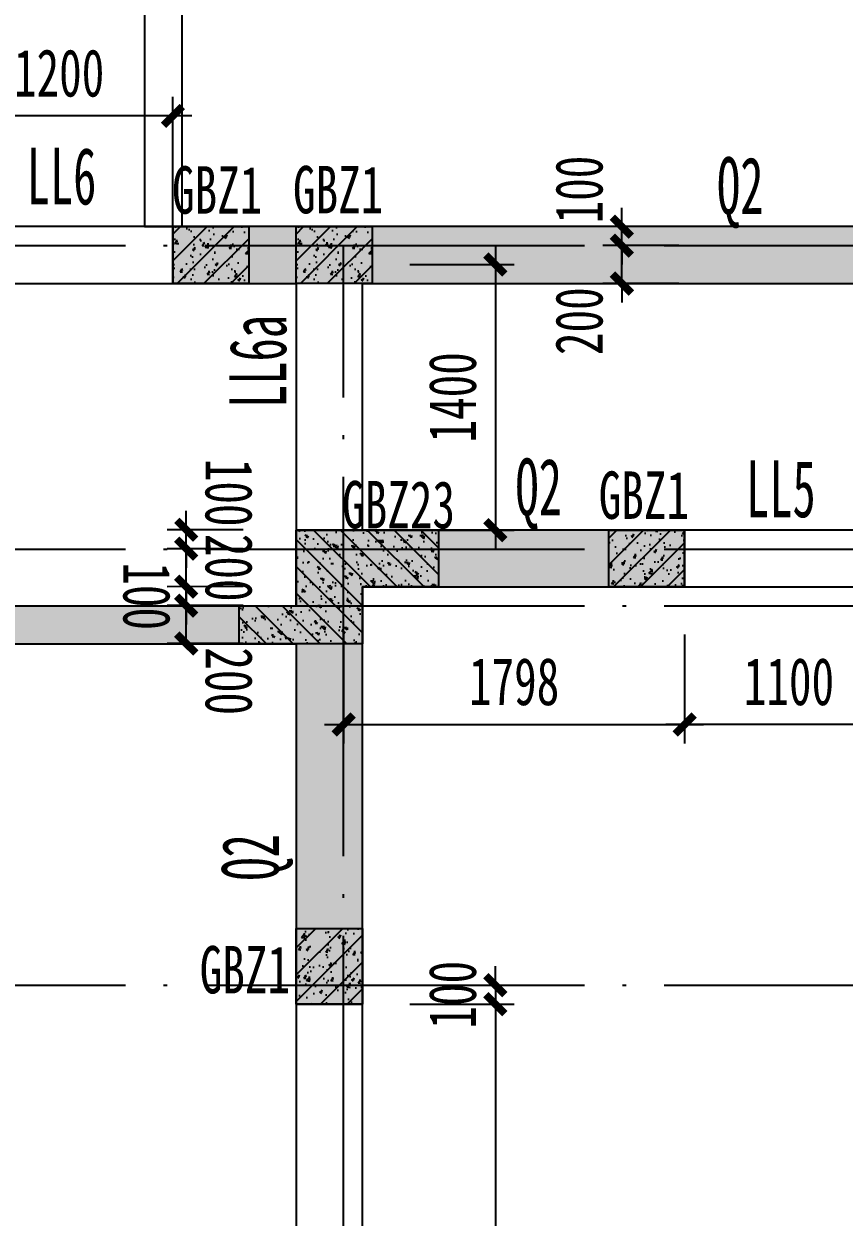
# Model space of a CAD drawing. Extents: x -3200781797 to -8106663, y 494714 to 1244925.
# Drawn here: x -8148036 to -8143711, y 525017 to 531309 of the extents above; entities that cross this region are included whole.
import ezdxf

# ---------------------------------------------------------------- set-up
doc = ezdxf.new("R2010")
doc.units = 0
doc.header["$LTSCALE"] = 1000
doc.header["$MEASUREMENT"] = 0
for name, pattern in [('3#-轴线$0$DOTE', [2.42, 2, -0.2, 0.02, -0.2]), ('3#4#5#模板$0$CONTINOUS', [0]), ('DASH', [0.35, 0.25, -0.1])]:
    doc.linetypes.add(name, pattern=pattern)
doc.layers.get('Defpoints').update_dxf_attribs({"color": 30, "linetype": 'DASH'})
for name, color, linetype in [('3#-B1$0$S-SLAB-HOLE', 5, 'Continuous'), ('3#-B1$0$S-WALL', 40, 'Continuous'), ('3#-B1$0$S-WALL-BEAM', 120, 'Continuous'), ('3#-B1$0$S-WALL-HATC', 253, 'Continuous'), ('3#-轴线$0$A-ANNO-DOTE', 10, '3#-轴线$0$DOTE'), ('3#4#5#模板$0$S-ANNO-TEXT', 7, 'Continuous'), ('3#4#5#模板$0$S-WALL-COLU', 252, '3#4#5#模板$0$CONTINOUS'), ('3#4#5#模板$0$S-WALL-COLU-HATC', 16, 'Continuous'), ('DIM', 3, 'Continuous'), ('S-PC-FQ-WYQ', 4, 'Continuous'), ('S-WALL-BEAM-TEXT', 2, 'Continuous'), ('S-WALL-COLU-TEXT', 2, 'Continuous'), ('S-WALL-DIMS', 50, 'Continuous')]:
    doc.layers.add(name, color=color, linetype=linetype)
doc.layers.add('WALL-TEXT', color=2, linetype='Continuous', lineweight=25)
doc.styles.add('TSSD_Dimension', font='', dxfattribs={"width": 0.7})
doc.styles.add('楷体', font='', dxfattribs={"width": 0.6})
doc.styles.add('楷体GB312', font='', dxfattribs={"width": 0.8})
doc.styles.get('TSSD_Dimension').set_extended_font_data('KaiTi_GB2312')
doc.styles.get('楷体').set_extended_font_data('KaiTi_GB2312')
doc.styles.get('楷体GB312').set_extended_font_data('楷体_GB2312')
doc.dimstyles.new('TSSD_100_100', dxfattribs={"dimtxt": 250, "dimasz": 100, "dimexe": 100, "dimexo": 250, "dimgap": 100, "dimtad": 1, "dimdec": 0, "dimzin": 0, "dimdsep": 46, "dimtxsty": 'TSSD_Dimension', "dimblk": 'ARCHTICK', "dimcen": 0, "dimdle": 100, "dimclrt": 7, "dimadec": 0, "dimazin": 0, "dimtfac": 1, "dimtdec": 0, "dimtix": 1, "dimtmove": 2, "dimatfit": 3, "dimfxl": 1, "dimtolj": 1, "dimtzin": 0, "dimarcsym": 0})
doc.dimstyles.new('TSSD_100_100$0', dxfattribs={"dimtxt": 250, "dimasz": 100, "dimexe": 100, "dimexo": 0, "dimgap": 100, "dimtad": 1, "dimdec": 0, "dimzin": 0, "dimdsep": 46, "dimtxsty": 'TSSD_Dimension', "dimblk1": 'ARCHTICK', "dimblk2": 'ARCHTICK', "dimsah": 1, "dimcen": 0, "dimclrt": 7, "dimadec": 0, "dimazin": 0, "dimtfac": 1, "dimtdec": 0, "dimtix": 1, "dimtmove": 2, "dimatfit": 3, "dimldrblk": 'ARCHTICK', "dimfxl": 300, "dimfxlon": 1, "dimtvp": 0.7, "dimtolj": 1, "dimtzin": 0, "dimarcsym": 0})

# ---------------------------------------------------------------- blocks, each defined once
blk = doc.blocks.new('q1')
at = {"layer": 'WALL-TEXT', "style": '楷体', "width": 0.6}
for p in [(-8141664.8, 466856.5), (-8142727.6, 465267.5)]:
    blk.add_text('Q2', height=300, dxfattribs=at).set_placement(p)
blk.add_text('Q2', height=300, rotation=89.99992, dxfattribs=at).set_placement((-8143975, 463341.6))
blk = doc.blocks.new('_ArchTick')
at = {"color": 0, "linetype": 'ByBlock', "const_width": 0.4}
blk.add_lwpolyline([(-0.5, -0.5), (0.5, 0.5)], dxfattribs=at)
blk = doc.blocks.new('*D315')
at = {"layer": 'Defpoints', "color": 0, "transparency": 16777216}
for p in [(-8146250.4, 526239.4), (-8146250.4, 526139.4), (-8145550.4, 526139.4)]:
    blk.add_point(p, dxfattribs=at)
at = {"layer": 'S-WALL-DIMS', "color": 0, "lineweight": -2, "transparency": 16777216}
for p, q in [((-8145550.4, 526239.4), (-8145550.4, 526339.4)), ((-8146000.4, 526239.4), (-8145450.4, 526239.4)), ((-8145550.4, 526239.4), (-8145550.4, 526139.4)), ((-8146000.4, 526139.4), (-8145450.4, 526139.4)), ((-8145550.4, 526139.4), (-8145550.4, 526039.4))]:
    blk.add_line(p, q, dxfattribs=at)
at = {"layer": 'S-WALL-DIMS', "color": 0, "lineweight": -2, "transparency": 16777216, "xscale": 100, "yscale": 100, "zscale": 100}
for p, rotation in [((-8145550.4, 526239.4), 270), ((-8145550.4, 526139.4), 90)]:
    blk.add_blockref('_ArchTick', p, dxfattribs=dict(at, rotation=rotation))
at = {"layer": 'S-WALL-DIMS', "color": 7, "transparency": 16777216, "insert": (-8145775.4, 526189.4), "char_height": 250, "attachment_point": 5, "rotation": 90, "style": 'TSSD_Dimension'}
blk.add_mtext('\\A1;100', dxfattribs=at)
blk = doc.blocks.new('*D316')
at = {"layer": 'Defpoints', "color": 0, "transparency": 16777216}
for p in [(-8146350.4, 528339.4), (-8144552.3, 528339.4), (-8144552.3, 527614.4)]:
    blk.add_point(p, dxfattribs=at)
at = {"layer": 'S-WALL-DIMS', "color": 0, "lineweight": -2, "transparency": 16777216}
for p, q in [((-8146350.4, 528089.4), (-8146350.4, 527514.4)), ((-8144552.3, 528089.4), (-8144552.3, 527514.4)), ((-8146450.4, 527614.4), (-8144452.3, 527614.4))]:
    blk.add_line(p, q, dxfattribs=at)
at = {"layer": 'S-WALL-DIMS', "color": 0, "lineweight": -2, "transparency": 16777216, "xscale": 100, "yscale": 100, "zscale": 100, "rotation": 180}
blk.add_blockref('_ArchTick', (-8146350.4, 527614.4), dxfattribs=at)
at = {"layer": 'S-WALL-DIMS', "color": 0, "lineweight": -2, "transparency": 16777216, "xscale": 100, "yscale": 100, "zscale": 100}
blk.add_blockref('_ArchTick', (-8144552.3, 527614.4), dxfattribs=at)
at = {"layer": 'S-WALL-DIMS', "color": 7, "transparency": 16777216, "insert": (-8145451.4, 527839.4), "char_height": 250, "attachment_point": 5, "style": 'TSSD_Dimension'}
blk.add_mtext('\\A1;1798', dxfattribs=at)
blk = doc.blocks.new('*D218')
at = {"layer": 'Defpoints', "color": 0, "transparency": 16777216}
for p in [(-8144552.3, 528339.4), (-8143452.3, 528339.4), (-8144552.3, 527614.4)]:
    blk.add_point(p, dxfattribs=at)
at = {"layer": 'S-WALL-DIMS', "color": 0, "lineweight": -2, "transparency": 16777216}
for p, q in [((-8144552.3, 528089.4), (-8144552.3, 527514.4)), ((-8143452.3, 528089.4), (-8143452.3, 527514.4)), ((-8143352.3, 527614.4), (-8144652.3, 527614.4))]:
    blk.add_line(p, q, dxfattribs=at)
at = {"layer": 'S-WALL-DIMS', "color": 0, "lineweight": -2, "transparency": 16777216, "xscale": 100, "yscale": 100, "zscale": 100, "rotation": 180}
blk.add_blockref('_ArchTick', (-8144552.3, 527614.4), dxfattribs=at)
at = {"layer": 'S-WALL-DIMS', "color": 0, "lineweight": -2, "transparency": 16777216, "xscale": 100, "yscale": 100, "zscale": 100}
blk.add_blockref('_ArchTick', (-8143452.3, 527614.4), dxfattribs=at)
at = {"layer": 'S-WALL-DIMS', "color": 7, "transparency": 16777216, "insert": (-8144002.3, 527839.4), "char_height": 250, "attachment_point": 5, "style": 'TSSD_Dimension'}
blk.add_mtext('\\A1;1100', dxfattribs=at)
blk = doc.blocks.new('*D198')
at = {"layer": 'Defpoints', "color": 0, "transparency": 16777216}
for p in [(-8146250.4, 526139.4), (-8146250.4, 523339.4), (-8145550.4, 523339.4)]:
    blk.add_point(p, dxfattribs=at)
at = {"layer": 'S-WALL-DIMS', "color": 0, "lineweight": -2, "transparency": 16777216}
for p, q in [((-8145550.4, 526239.4), (-8145550.4, 523239.4)), ((-8146000.4, 526139.4), (-8145450.4, 526139.4)), ((-8146000.4, 523339.4), (-8145450.4, 523339.4))]:
    blk.add_line(p, q, dxfattribs=at)
at = {"layer": 'S-WALL-DIMS', "color": 0, "lineweight": -2, "transparency": 16777216, "xscale": 100, "yscale": 100, "zscale": 100}
for p, rotation in [((-8145550.4, 526139.4), 90), ((-8145550.4, 523339.4), 270)]:
    blk.add_blockref('_ArchTick', p, dxfattribs=dict(at, rotation=rotation))
at = {"layer": 'S-WALL-DIMS', "color": 7, "transparency": 16777216, "insert": (-8145775.4, 524739.4), "char_height": 250, "attachment_point": 5, "rotation": 90, "style": 'TSSD_Dimension'}
blk.add_mtext('\\A1;2800', dxfattribs=at)
blk = doc.blocks.new('*D202')
at = {"layer": 'Defpoints', "color": 0, "transparency": 16777216}
for p in [(-8146250.4, 530039.4), (-8146250.4, 528639.4), (-8145550.4, 528639.4)]:
    blk.add_point(p, dxfattribs=at)
at = {"layer": 'S-WALL-DIMS', "color": 0, "lineweight": -2, "transparency": 16777216}
for p, q in [((-8145550.4, 530139.4), (-8145550.4, 528539.4)), ((-8146000.4, 530039.4), (-8145450.4, 530039.4)), ((-8146000.4, 528639.4), (-8145450.4, 528639.4))]:
    blk.add_line(p, q, dxfattribs=at)
at = {"layer": 'S-WALL-DIMS', "color": 0, "lineweight": -2, "transparency": 16777216, "xscale": 100, "yscale": 100, "zscale": 100}
for p, rotation in [((-8145550.4, 530039.4), 90), ((-8145550.4, 528639.4), 270)]:
    blk.add_blockref('_ArchTick', p, dxfattribs=dict(at, rotation=rotation))
at = {"layer": 'S-WALL-DIMS', "color": 7, "transparency": 16777216, "insert": (-8145775.4, 529339.4), "char_height": 250, "attachment_point": 5, "rotation": 90, "style": 'TSSD_Dimension'}
blk.add_mtext('\\A1;1400', dxfattribs=at)
blk = doc.blocks.new('*D560')
at = {"layer": 'Defpoints', "color": 0, "transparency": 16777216}
for p in [(-8148450.4, 530823.4), (-8148450.4, 530239.4), (-8147250.4, 529939.4)]:
    blk.add_point(p, dxfattribs=at)
at = {"layer": 'DIM', "color": 0, "lineweight": -2, "transparency": 16777216}
for p, q in [((-8148450.4, 530489.4), (-8148450.4, 530923.4)), ((-8147250.4, 530189.4), (-8147250.4, 530923.4)), ((-8147150.4, 530823.4), (-8148550.4, 530823.4))]:
    blk.add_line(p, q, dxfattribs=at)
at = {"layer": 'DIM', "color": 0, "lineweight": -2, "transparency": 16777216, "xscale": 100, "yscale": 100, "zscale": 100, "rotation": 180}
blk.add_blockref('_ArchTick', (-8148450.4, 530823.4), dxfattribs=at)
at = {"layer": 'DIM', "color": 0, "lineweight": -2, "transparency": 16777216, "xscale": 100, "yscale": 100, "zscale": 100}
blk.add_blockref('_ArchTick', (-8147250.4, 530823.4), dxfattribs=at)
at = {"layer": 'DIM', "color": 7, "transparency": 16777216, "insert": (-8147850.4, 531048.4), "char_height": 250, "attachment_point": 5, "style": 'TSSD_Dimension'}
blk.add_mtext('\\A1;1200', dxfattribs=at)
blk = doc.blocks.new('an-3-b1')
at = {"layer": 'S-WALL-COLU-TEXT', "style": '楷体GB312', "width": 0.7}
for s, p in [('GBZ1', (-7947255.2, 530308)), ('GBZ1', (-7946617.4, 530309.7)), ('GBZ1', (-7945005.3, 528698.7)), ('GBZ23', (-7946358.3, 528648.6)), ('GBZ1', (-7947109, 526196.4))]:
    blk.add_text(s, height=250, dxfattribs=at).set_placement(p)
blk = doc.blocks.new('*D897')
at = {"layer": 'Defpoints', "color": 0, "transparency": 16777216}
for p in [(61370, -105286.7), (61949.9, -105286.3), (61950, -105386.3)]:
    blk.add_point(p, dxfattribs=at)
at = {"layer": 'DIM', "color": 0, "lineweight": -2, "transparency": 16777216}
for p, q in [((61370, -105286.7), (61370, -105186.7)), ((61670, -105286.5), (61270, -105286.8)), ((61370.1, -105386.7), (61370, -105286.7)), ((61670.1, -105386.5), (61270.1, -105386.8)), ((61370.1, -105386.7), (61370.2, -105486.7))]:
    blk.add_line(p, q, dxfattribs=at)
at = {"layer": 'DIM', "color": 0, "lineweight": -2, "transparency": 16777216, "xscale": 100, "yscale": 100, "zscale": 100}
for p, rotation in [((61370, -105286.7), 270.0348617145614), ((61370.1, -105386.7), 90.03486171456139)]:
    blk.add_blockref('_ArchTick', p, dxfattribs=dict(at, rotation=rotation))
at = {"layer": 'DIM', "color": 7, "transparency": 16777216, "insert": (61594.9, -105091), "char_height": 250, "attachment_point": 5, "rotation": 270.03486, "style": 'TSSD_Dimension'}
blk.add_mtext('\\A1;100', dxfattribs=at)
blk = doc.blocks.new('*D898')
at = {"layer": 'Defpoints', "color": 0, "transparency": 16777216}
for p in [(61370.1, -105386.7), (61950, -105386.3), (61950.1, -105586.3)]:
    blk.add_point(p, dxfattribs=at)
at = {"layer": 'DIM', "color": 0, "lineweight": -2, "transparency": 16777216}
for p, q in [((61370.1, -105386.7), (61370, -105286.7)), ((61670.1, -105386.5), (61270.1, -105386.8)), ((61370.2, -105586.7), (61370.1, -105386.7)), ((61670.2, -105586.5), (61270.2, -105586.8)), ((61370.2, -105586.7), (61370.3, -105686.7))]:
    blk.add_line(p, q, dxfattribs=at)
at = {"layer": 'DIM', "color": 0, "lineweight": -2, "transparency": 16777216, "xscale": 100, "yscale": 100, "zscale": 100}
for p, rotation in [((61370.1, -105386.7), 270.0348617145614), ((61370.2, -105586.7), 90.03486171456139)]:
    blk.add_blockref('_ArchTick', p, dxfattribs=dict(at, rotation=rotation))
at = {"layer": 'DIM', "color": 7, "transparency": 16777216, "insert": (61595.2, -105486.6), "char_height": 250, "attachment_point": 5, "rotation": 270.03486, "style": 'TSSD_Dimension'}
blk.add_mtext('\\A1;200', dxfattribs=at)
blk = doc.blocks.new('*D899')
at = {"layer": 'Defpoints', "color": 0, "transparency": 16777216}
for p in [(61370.2, -105586.7), (61950.1, -105586.3), (61950.2, -105686.3)]:
    blk.add_point(p, dxfattribs=at)
at = {"layer": 'DIM', "color": 0, "lineweight": -2, "transparency": 16777216}
for p, q in [((61370.2, -105586.7), (61370.2, -105486.7)), ((61670.2, -105586.5), (61270.2, -105586.8)), ((61370.3, -105686.7), (61370.2, -105586.7)), ((61670.3, -105686.5), (61270.3, -105686.8)), ((61370.3, -105686.7), (61370.3, -105786.7))]:
    blk.add_line(p, q, dxfattribs=at)
at = {"layer": 'DIM', "color": 0, "lineweight": -2, "transparency": 16777216, "xscale": 100, "yscale": 100, "zscale": 100}
for p, rotation in [((61370.2, -105586.7), 270.0348617145614), ((61370.3, -105686.7), 90.03486171456139)]:
    blk.add_blockref('_ArchTick', p, dxfattribs=dict(at, rotation=rotation))
at = {"layer": 'DIM', "color": 7, "transparency": 16777216, "insert": (61161.9, -105636.8), "char_height": 250, "attachment_point": 5, "rotation": 270.03486, "style": 'TSSD_Dimension'}
blk.add_mtext('\\A1;100', dxfattribs=at)
blk = doc.blocks.new('*D900')
at = {"layer": 'Defpoints', "color": 0, "transparency": 16777216}
for p in [(61370.3, -105686.7), (61950.2, -105686.3), (61950.3, -105886.3)]:
    blk.add_point(p, dxfattribs=at)
at = {"layer": 'DIM', "color": 0, "lineweight": -2, "transparency": 16777216}
for p, q in [((61670.3, -105686.5), (61270.3, -105686.8)), ((61370.4, -105886.7), (61370.3, -105686.7)), ((61670.4, -105886.5), (61270.4, -105886.8))]:
    blk.add_line(p, q, dxfattribs=at)
at = {"layer": 'DIM', "color": 0, "lineweight": -2, "transparency": 16777216, "xscale": 100, "yscale": 100, "zscale": 100}
for p, rotation in [((61370.3, -105686.7), 90.03486171456139), ((61370.4, -105886.7), 270.0348617145614)]:
    blk.add_blockref('_ArchTick', p, dxfattribs=dict(at, rotation=rotation))
at = {"layer": 'DIM', "color": 7, "transparency": 16777216, "insert": (61595.5, -106085), "char_height": 250, "attachment_point": 5, "rotation": 270.03486, "style": 'TSSD_Dimension'}
blk.add_mtext('\\A1;200', dxfattribs=at)
blk = doc.blocks.new('*D933')
at = {"layer": 'Defpoints', "color": 0, "transparency": 16777216}
for p in [(63667.3, -103788.3), (64119.4, -103788.3), (64119.4, -103988.3)]:
    blk.add_point(p, dxfattribs=at)
at = {"layer": 'DIM', "color": 0, "lineweight": -2, "transparency": 16777216}
for p, q in [((63667.3, -103788.3), (63667.3, -103688.3)), ((63967.3, -103788.3), (63567.3, -103788.3)), ((63667.3, -103988.3), (63667.3, -103788.3)), ((63967.3, -103988.3), (63567.3, -103988.3)), ((63667.3, -103988.3), (63667.3, -104088.3))]:
    blk.add_line(p, q, dxfattribs=at)
at = {"layer": 'DIM', "color": 0, "lineweight": -2, "transparency": 16777216, "xscale": 100, "yscale": 100, "zscale": 100}
for p, rotation in [((63667.3, -103788.3), 270), ((63667.3, -103988.3), 90)]:
    blk.add_blockref('_ArchTick', p, dxfattribs=dict(at, rotation=rotation))
at = {"layer": 'DIM', "color": 7, "transparency": 16777216, "insert": (63442.3, -104186.7), "char_height": 250, "attachment_point": 5, "rotation": 90, "style": 'TSSD_Dimension'}
blk.add_mtext('\\A1;200', dxfattribs=at)
blk = doc.blocks.new('*D934')
at = {"layer": 'Defpoints', "color": 0, "transparency": 16777216}
for p in [(63667.3, -103688.3), (64119.4, -103688.3), (64119.4, -103788.3)]:
    blk.add_point(p, dxfattribs=at)
at = {"layer": 'DIM', "color": 0, "lineweight": -2, "transparency": 16777216}
for p, q in [((63667.3, -103688.3), (63667.3, -103588.3)), ((63967.3, -103688.3), (63567.3, -103688.3)), ((63667.3, -103788.3), (63667.3, -103688.3)), ((63967.3, -103788.3), (63567.3, -103788.3)), ((63667.3, -103788.3), (63667.3, -103888.3))]:
    blk.add_line(p, q, dxfattribs=at)
at = {"layer": 'DIM', "color": 0, "lineweight": -2, "transparency": 16777216, "xscale": 100, "yscale": 100, "zscale": 100}
for p, rotation in [((63667.3, -103688.3), 270), ((63667.3, -103788.3), 90)]:
    blk.add_blockref('_ArchTick', p, dxfattribs=dict(at, rotation=rotation))
at = {"layer": 'DIM', "color": 7, "transparency": 16777216, "insert": (63442.3, -103492.7), "char_height": 250, "attachment_point": 5, "rotation": 90, "style": 'TSSD_Dimension'}
blk.add_mtext('\\A1;100', dxfattribs=at)
blk = doc.blocks.new('3#-轴线')
at = {"layer": '3#-轴线$0$A-ANNO-DOTE'}
for points in [[(-3000, -3200), (44800, -3200)], [(24350, -16100), (24350, -3200)], [(-3000, -4800), (44800, -4800)], [(-3000, -5100), (44800, -5100)], [(-3000, -7100), (44800, -7100)]]:
    blk.add_lwpolyline(points, dxfattribs=at)
blk = doc.blocks.new('3#-B1')
at = {"layer": '3#-B1$0$S-WALL-HATC'}
for points in [[(28000, -3100), (23450, -3100), (23450, -3400), (28000, -3400)], [(24100, -5300), (24100, -7200), (24450, -7200), (24450, -5000), (24100, -4700)], [(24450, -5000), (26148.1, -5000), (26148.1, -4700), (24450, -4700), (24100, -4700)], [(22100, -5100), (22100, -5300), (24100, -5300), (24275, -5200), (24100, -5100)]]:
    blk.add_hatch(color=256, dxfattribs=at).paths.add_polyline_path(points)
at = {"layer": '3#-B1$0$S-WALL'}
for p, q in [((23450, -3100), (23450, -3400)), ((28000, -3100), (23450, -3100)), ((23450, -3400), (23650, -3400)), ((23650, -3400), (24100, -3400)), ((24450, -3400), (24100, -3400)), ((24450, -3400), (25451.9, -3400)), ((25451.9, -3400), (25551.9, -3400)), ((25551.9, -3400), (25651.9, -3400)), ((25651.9, -3400), (28000, -3400)), ((24450, -4700), (24100, -4700)), ((24100, -4700), (24100, -5100)), ((26148.1, -4700), (24450, -4700)), ((26148.1, -5000), (26148.1, -4700)), ((24450, -7200), (24450, -5000)), ((24450, -5000), (26148.1, -5000)), ((22100, -5100), (24100, -5100)), ((22100, -5300), (24100, -5300)), ((24100, -5300), (24100, -7200)), ((24100, -7200), (24450, -7200))]:
    blk.add_line(p, q, dxfattribs=at)
at = {"layer": '3#-B1$0$S-WALL-BEAM'}
for p, q in [((24100, -3400), (24100, -4700)), ((24450, -4700), (24450, -3400)), ((24100, -7200), (24100, -10000)), ((24450, -10000), (24450, -7200))]:
    blk.add_line(p, q, dxfattribs=at)
for points in [[(23299.6, -3100), (23499.6, -3100), (23499.6, -200), (23299.6, -200)], [(22250, -3400), (23450, -3400), (23450, -3100), (22250, -3100)], [(26148.1, -5000), (27248.1, -5000), (27248.1, -4700), (26148.1, -4700)]]:
    blk.add_lwpolyline(points, close=True, dxfattribs=at)
at = {"layer": '3#-B1$0$S-SLAB-HOLE'}
blk.add_blockref('3#-轴线', (0, 0), dxfattribs=at)
blk = doc.blocks.new('Q-BIM')
at = {"layer": 'DIM'}
for base, p1, p2, angle, picture, middle in [((63667.3, -103688.3), (64119.4, -103788.3), (64119.4, -103688.3), 90, '*D934', (63442.3, -103492.7)), ((63667.3, -103788.3), (64119.4, -103988.3), (64119.4, -103788.3), 90, '*D933', (63442.3, -104186.7)), ((61370, -105286.7), (61950, -105386.3), (61949.9, -105286.3), 90.03486, '*D897', (61594.9, -105091)), ((61370.2, -105586.7), (61950.2, -105686.3), (61950.1, -105586.3), 90.03486, '*D899', (61161.9, -105636.8)), ((61370.3, -105686.7), (61950.3, -105886.3), (61950.2, -105686.3), 90.03486, '*D900', (61595.5, -106085))]:
    dim = blk.add_linear_dim(base=base, p1=p1, p2=p2, angle=angle, dimstyle='TSSD_100_100$0', dxfattribs=at)
    dim.commit()
    dim.dimension.update_dxf_attribs({"geometry": picture, "text_midpoint": middle, "dimtype": 128})
dim = blk.add_linear_dim(base=(61370.1, -105386.7), p1=(61950.1, -105586.3), p2=(61950, -105386.3), angle=90.03486, dimstyle='TSSD_100_100$0', dxfattribs=at)
dim.commit()
dim.dimension.update_dxf_attribs({"geometry": '*D898', "text_midpoint": (61595.2, -105486.6)})

msp = doc.modelspace()

# ---------------------------------------------------------------- hatches: boundary and pattern name
at = {"layer": '3#4#5#模板$0$S-WALL-COLU-HATC'}
h = msp.add_hatch(dxfattribs=at)
h.set_pattern_fill('ARMORED', color=256, scale=10, style=0)
h.set_pattern_definition([(50, (-241.8, 63375.35), (143.4520365, -12.550427), [15, -165]), (355, (-241.8, 63375.35), (-27.7502667, 150.4384267), [12, -132]), (100.4514, (-229.84, 63374.3), (115.7018763, 137.8879084), [12.748038, -140.2284224]), (46.1842, (-241.8, 63415.35), (213.4482097, -33.103803), [22.5, -247.5]), (96.6356, (-224, 63412.59), (186.932541, 194.823574), [19.1220576, -210.3426]), (351.1842, (-241.8, 63415.35), (186.932389, 194.82372), [18, -198]), (21, (-221.8, 63405.35), (119.3814104, -80.5237781), [15, -165]), (326, (-221.8, 63405.35), (48.6630664, 145.030009), [12, -132]), (71.4514, (-211.85, 63398.64), (168.0445257, 64.5060993), [12.748038, -140.2284224]), (37.5, (-241.795, 63375.347), (2.43197106, 66.57877077), [0, -130.4, 0, -134, 0, -132.5]), (7.5, (-241.795, 63375.35), (52.6139075, 78.8823424), [0, -76.4, 0, -127.4, 0, -50.5]), (327.5, (-286.395, 63375.347), (106.76448723, -4.51097435), [0, -50, 0, -156, 0, -207]), (317.5, (-306.395, 63375.35), (116.6372339, 20.0209965), [0, -65, 0, -103.6, 0, -147]), (45, (-241.8, 63375.35), (-70.7106781, 70.7106781), [])])
h.paths.add_polyline_path([(-8147250.4, 529939.4), (-8147250.4, 530239.4), (-8146850.4, 530239.4), (-8146850.4, 529939.4)])
h = msp.add_hatch(dxfattribs=at)
h.set_pattern_fill('ARMORED', color=256, scale=10, style=0)
h.set_pattern_definition([(50, (408.2, 63375.35), (143.4520365, -12.550427), [15, -165]), (355, (408.2, 63375.35), (-27.7502667, 150.4384267), [12, -132]), (100.4514, (420.16, 63374.3), (115.7018763, 137.8879084), [12.748038, -140.2284224]), (46.1842, (408.2, 63415.35), (213.4482097, -33.103803), [22.5, -247.5]), (96.6356, (426, 63412.59), (186.932541, 194.823574), [19.1220576, -210.3426]), (351.1842, (408.2, 63415.35), (186.932389, 194.82372), [18, -198]), (21, (428.2, 63405.35), (119.3814104, -80.5237781), [15, -165]), (326, (428.2, 63405.35), (48.6630664, 145.030009), [12, -132]), (71.4514, (438.15, 63398.64), (168.0445257, 64.5060993), [12.748038, -140.2284224]), (37.5, (408.205, 63375.347), (2.43197106, 66.57877077), [0, -130.4, 0, -134, 0, -132.5]), (7.5, (408.205, 63375.35), (52.6139075, 78.8823424), [0, -76.4, 0, -127.4, 0, -50.5]), (327.5, (363.605, 63375.347), (106.76448723, -4.51097435), [0, -50, 0, -156, 0, -207]), (317.5, (343.605, 63375.35), (116.6372339, 20.0209965), [0, -65, 0, -103.6, 0, -147]), (45, (408.2, 63375.35), (-70.7106781, 70.7106781), [])])
h.paths.add_polyline_path([(-8146600.4, 529939.4), (-8146600.4, 530239.4), (-8146200.4, 530239.4), (-8146200.4, 529939.4)])
h = msp.add_hatch(dxfattribs=at)
h.set_pattern_fill('ARMORED', color=256, scale=10, angle=90, style=0)
h.set_pattern_definition([(140, (-7686486.39, 8678773.06), (12.550427, 143.4520365), [15, -165]), (85, (-7686486.39, 8678773.06), (-150.4384267, -27.7502667), [12, -132]), (190.4514, (-7686485.35, 8678785.02), (-137.8879084, 115.7018763), [12.748038, -140.2284224]), (136.1842, (-7686526.4, 8678773.06), (33.103803, 213.4482097), [22.5, -247.5]), (186.6356, (-7686523.63, 8678790.85), (-194.823574, 186.932541), [19.1220576, -210.3426]), (81.1842, (-7686526.4, 8678773.06), (-194.82372, 186.932389), [18, -198]), (111, (-7686516.39, 8678793.06), (80.5237781, 119.3814104), [15, -165]), (56, (-7686516.39, 8678793.06), (-145.030009, 48.6630664), [12, -132]), (161.4514, (-7686509.68, 8678803.01), (-64.5060993, 168.0445257), [12.748038, -140.2284224]), (127.5, (-7686486.39, 8678773.06), (-66.57877077, 2.43197106), [0, -130.4, 0, -134, 0, -132.5]), (97.5, (-7686486.39, 8678773.06), (-78.8823424, 52.6139075), [0, -76.4, 0, -127.4, 0, -50.5]), (57.5, (-7686486.39, 8678728.46), (4.51097435, 106.76448723), [0, -50, 0, -156, 0, -207]), (47.5, (-7686486.39, 8678708.46), (-20.0209965, 116.6372339), [0, -65, 0, -103.6, 0, -147]), (135, (-7686486.39, 8678773.06), (-70.7106781, -70.7106781), [])])
h.paths.add_polyline_path([(-8146600.4, 528389.4), (-8146600.4, 528639.4), (-8146300.4, 528639.4), (-8145850.4, 528639.4), (-8145850.4, 528339.4), (-8146250.4, 528339.4), (-8146250.4, 528039.4), (-8146900.4, 528039.4), (-8146900.4, 528239.4), (-8146600.4, 528239.4)])
h = msp.add_hatch(dxfattribs=at)
h.set_pattern_fill('ARMORED', color=256, scale=10, style=0)
h.set_pattern_definition([(50, (-2089.96, 63424.35), (143.4520365, -12.550427), [15, -165]), (355, (-2089.96, 63424.35), (-27.7502667, 150.4384267), [12, -132]), (100.4514, (-2078.01, 63423.3), (115.7018763, 137.8879084), [12.748038, -140.2284224]), (46.1842, (-2089.96, 63464.35), (213.4482097, -33.103803), [22.5, -247.5]), (96.6356, (-2072.18, 63461.59), (186.932541, 194.823574), [19.1220576, -210.3426]), (351.1842, (-2089.96, 63464.35), (186.932389, 194.82372), [18, -198]), (21, (-2069.96, 63454.35), (119.3814104, -80.5237781), [15, -165]), (326, (-2069.96, 63454.35), (48.6630664, 145.030009), [12, -132]), (71.4514, (-2060.01, 63447.64), (168.0445257, 64.5060993), [12.748038, -140.2284224]), (37.5, (-2089.963, 63424.346), (2.43197106, 66.57877077), [0, -130.4, 0, -134, 0, -132.5]), (7.5, (-2089.96, 63424.346), (52.6139075, 78.8823424), [0, -76.4, 0, -127.4, 0, -50.5]), (327.5, (-2134.563, 63424.346), (106.76448723, -4.51097435), [0, -50, 0, -156, 0, -207]), (317.5, (-2154.56, 63424.35), (116.6372339, 20.0209965), [0, -65, 0, -103.6, 0, -147]), (45, (-2089.96, 63424.35), (-70.7106781, 70.7106781), [])])
h.paths.add_polyline_path([(-8144952.3, 528339.4), (-8144952.3, 528639.4), (-8144552.3, 528639.4), (-8144552.3, 528339.4)])
h = msp.add_hatch(dxfattribs=at)
h.set_pattern_fill('ARMORED', color=256, scale=10, style=0)
h.set_pattern_definition([(50, (-2666.76, 63324.25), (143.4520365, -12.550427), [15, -165]), (355, (-2666.76, 63324.25), (-27.7502667, 150.4384267), [12, -132]), (100.4514, (-2654.8, 63323.2), (115.7018763, 137.8879084), [12.748038, -140.2284224]), (46.1842, (-2666.76, 63364.25), (213.4482097, -33.103803), [22.5, -247.5]), (96.6356, (-2648.97, 63361.49), (186.932541, 194.823574), [19.1220576, -210.3426]), (351.1842, (-2666.76, 63364.25), (186.932389, 194.82372), [18, -198]), (21, (-2646.76, 63354.25), (119.3814104, -80.5237781), [15, -165]), (326, (-2646.76, 63354.25), (48.6630664, 145.030009), [12, -132]), (71.4514, (-2636.81, 63347.54), (168.0445257, 64.5060993), [12.748038, -140.2284224]), (37.5, (-2666.756, 63324.25), (2.43197106, 66.57877077), [0, -130.4, 0, -134, 0, -132.5]), (7.5, (-2666.756, 63324.25), (52.6139075, 78.8823424), [0, -76.4, 0, -127.4, 0, -50.5]), (327.5, (-2711.356, 63324.25), (106.76448723, -4.51097435), [0, -50, 0, -156, 0, -207]), (317.5, (-2731.36, 63324.25), (116.6372339, 20.0209965), [0, -65, 0, -103.6, 0, -147]), (45, (-2666.76, 63324.25), (-70.7106781, 70.7106781), [])])
h.paths.add_polyline_path([(-8146600.4, 526539.4), (-8146250.4, 526539.4), (-8146250.4, 526139.4), (-8146600.4, 526139.4)])

# ---------------------------------------------------------------- linework, layer by layer
at = {"layer": '3#4#5#模板$0$S-WALL-COLU', "linetype": 'ByBlock'}
for points in [[(-8147250.4, 529939.4), (-8147250.4, 530239.4), (-8146850.4, 530239.4), (-8146850.4, 529939.4), (-8147250.4, 529939.4)], [(-8146600.4, 529939.4), (-8146600.4, 530239.4), (-8146200.4, 530239.4), (-8146200.4, 529939.4), (-8146600.4, 529939.4)], [(-8146600.4, 528389.4), (-8146600.4, 528639.4), (-8146300.4, 528639.4), (-8146300.4, 528639.4), (-8145850.4, 528639.4), (-8145850.4, 528339.4), (-8146250.4, 528339.4), (-8146250.4, 528039.4), (-8146900.4, 528039.4), (-8146900.4, 528239.4), (-8146600.4, 528239.4)], [(-8144952.3, 528339.4), (-8144952.3, 528639.4), (-8144552.3, 528639.4), (-8144552.3, 528339.4), (-8144952.3, 528339.4)], [(-8146600.4, 526539.4), (-8146250.4, 526539.4), (-8146250.4, 526139.4), (-8146600.4, 526139.4), (-8146600.4, 526539.4)]]:
    msp.add_lwpolyline(points, close=True, dxfattribs=at)

# ---------------------------------------------------------------- block references
at = {"layer": '3#4#5#模板$0$S-ANNO-TEXT'}
msp.add_blockref('3#-B1', (-8170700.4, 533339.4), dxfattribs=at)
at = {"layer": 'S-PC-FQ-WYQ'}
msp.add_blockref('an-3-b1', (-200000, 0), dxfattribs=at)
at = {"layer": 'S-WALL-DIMS'}
msp.add_blockref('Q-BIM', (-8208550.4, 633927.7), dxfattribs=at)
at = {"layer": 'WALL-TEXT'}
msp.add_blockref('q1', (-2716.9, 63449.4), dxfattribs=at)

# ---------------------------------------------------------------- texts
at = {"layer": 'S-WALL-BEAM-TEXT', "style": '楷体', "width": 0.6}
for s, rotation, p in [('LL6', 0.00004, (-8148021.3, 530356.5)), ('LL6a', 90, (-8146653.1, 529283.7)), ('LL5', 0.00004, (-8144228.6, 528707.2))]:
    msp.add_text(s, height=300, rotation=rotation, dxfattribs=at).set_placement(p)

# ---------------------------------------------------------------- dimensions: what is measured, and where the dimension line sits
at = {"layer": 'DIM'}
dim = msp.add_linear_dim(base=(-8148450.4, 530823.4), p1=(-8147250.4, 529939.4), p2=(-8148450.4, 530239.4), dimstyle='TSSD_100_100', dxfattribs=at)
dim.commit()
dim.dimension.update_dxf_attribs({"geometry": '*D560', "text_midpoint": (-8147850.4, 531048.4)})
at = {"layer": 'S-WALL-DIMS'}
for base, p1, p2, angle, picture, middle in [((-8145550.4, 528639.4), (-8146250.4, 530039.4), (-8146250.4, 528639.4), 270, '*D202', (-8145775.4, 529339.4)), ((-8144552.3, 527614.4), (-8143452.3, 528339.4), (-8144552.3, 528339.4), 180, '*D218', (-8144002.3, 527839.4)), ((-8145550.4, 526139.4), (-8146250.4, 526239.4), (-8146250.4, 526139.4), 270, '*D315', (-8145775.4, 526189.4)), ((-8145550.4, 523339.4), (-8146250.4, 526139.4), (-8146250.4, 523339.4), 270, '*D198', (-8145775.4, 524739.4))]:
    dim = msp.add_linear_dim(base=base, p1=p1, p2=p2, angle=angle, dimstyle='TSSD_100_100', dxfattribs=at)
    dim.commit()
    dim.dimension.update_dxf_attribs({"geometry": picture, "text_midpoint": middle})
dim = msp.add_linear_dim(base=(-8144552.3, 527614.4), p1=(-8146350.4, 528339.4), p2=(-8144552.3, 528339.4), dimstyle='TSSD_100_100', dxfattribs=at)
dim.commit()
dim.dimension.update_dxf_attribs({"geometry": '*D316', "text_midpoint": (-8145451.4, 527839.4)})

doc.saveas('drawing.dxf')
